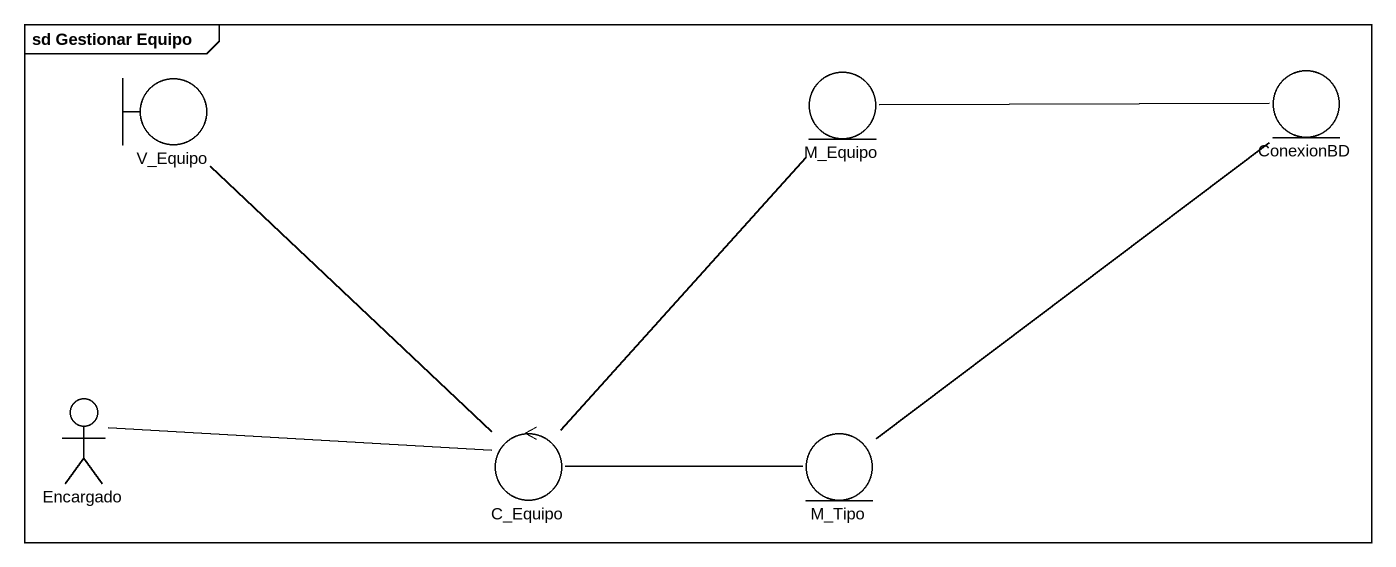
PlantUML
@startuml
mainframe sd Gestionar Equipo
entity ConexionBD
boundary V_Equipo
entity M_Equipo
actor Encargado
control C_Equipo
entity M_Tipo
M_Equipo -right- ConexionBD
Encargado -right- C_Equipo
C_Equipo -up- V_Equipo
C_Equipo -up- M_Equipo
C_Equipo -right- M_Tipo
M_Tipo -up- ConexionBD
@enduml
